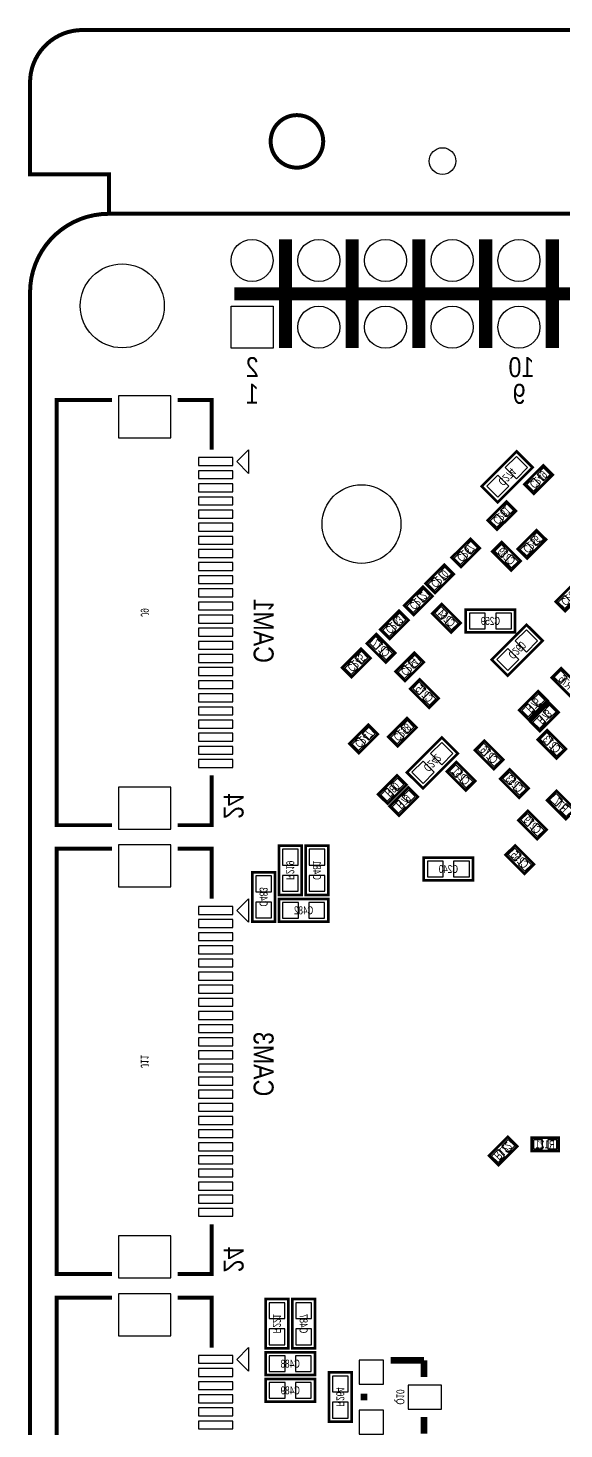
# Model space of a CAD drawing. Extents: x 0 to 125, y -7 to 87.
# Drawn here: x -0.1 to 20.3, y 33.7 to 87.1 of the extents above; entities that cross this region are included whole.
import ezdxf
from ezdxf.enums import TextEntityAlignment as Align

# ---------------------------------------------------------------- set-up
doc = ezdxf.new("R2010")
doc.units = 0
for name, color, linetype in [('BG_OUTLINE', 12, 'CONTINUOUS'), ('BG_SILKSCREEN_BOTTOM', 150, 'CONTINUOUS'), ('PG_SILKSCREEN_BOTTOM', 150, 'CONTINUOUS'), ('PIN_BOTTOM', 202, 'CONTINUOUS'), ('RD_SILKSCREEN_BOTTOM', 150, 'CONTINUOUS')]:
    doc.layers.add(name, color=color, linetype=linetype)

msp = doc.modelspace()

# ---------------------------------------------------------------- linework, layer by layer
at = {"layer": 'BG_OUTLINE', "const_width": 0.1524}
for points in [[(2.999994, 80.000094), (2.999994, 81.500091), (0, 81.500091), (0, 85.000084, -0.414214), (1.999996, 87.00008), (123.000008, 87.00008, -0.414214), (125.000004, 85.000084), (125.000004, 81.500091), (122.00001, 81.500091), (122.00001, 80.000094)], [(11.159998, 82.758077, 1), (9.160002, 82.758077, 1), (11.159998, 82.758077)], [(125.000004, 77.0001), (125.000004, 2.999994, -0.414214), (122.00001, 0), (2.999994, 0, -0.414214), (0, 2.999994), (0, 77.0001, -0.414214), (2.999994, 80.000094), (122.00001, 80.000094, -0.414214), (125.000004, 77.0001)]]:
    msp.add_lwpolyline(points, format="xyb", dxfattribs=at)
at = {"layer": 'PG_SILKSCREEN_BOTTOM'}
for points, const_width in [([(9.721977, 74.882096), (9.721977, 79.022092)], 0.499999), ([(12.261977, 74.882096), (12.261977, 79.022092)], 0.499999), ([(14.801977, 74.882096), (14.801977, 79.022092)], 0.499999), ([(17.341977, 74.882096), (17.341977, 79.022092)], 0.499999), ([(19.881977, 74.882096), (19.881977, 79.022092)], 0.499999), ([(7.781976, 76.952094), (57.581978, 76.952094)], 0.499999), ([(3.115996, 72.909989), (1.016, 72.909989), (1.016, 56.70997), (3.115996, 56.70997)], 0.150012), ([(5.615991, 72.909989), (6.915988, 72.909989), (6.915988, 71.009967)], 0.150012), ([(17.801793, 69.007126), (19.130874, 70.336207), (18.520207, 70.946874), (17.191126, 69.617793), (17.801793, 69.007126)], 0.1016), ([(18.81599, 69.695797), (19.534403, 70.41421), (19.89361, 70.055003), (19.175197, 69.33659), (18.81599, 69.695797)], 0.1016), ([(18.49661, 68.683403), (17.778197, 67.96499), (17.41899, 68.324197), (18.137403, 69.04261), (18.49661, 68.683403)], 0.1016), ([(18.56199, 67.231997), (19.280403, 67.95041), (19.63961, 67.591203), (18.921197, 66.87279), (18.56199, 67.231997)], 0.1016), ([(17.12501, 67.261003), (16.406597, 66.54259), (16.04739, 66.901797), (16.765803, 67.62021), (17.12501, 67.261003)], 0.1016), ([(17.955997, 67.49321), (18.67441, 66.774797), (18.315203, 66.41559), (17.59679, 67.134003), (17.955997, 67.49321)], 0.1016), ([(16.13441, 66.270403), (15.415997, 65.55199), (15.05679, 65.911197), (15.775203, 66.62961), (16.13441, 66.270403)], 0.1016), ([(14.24399, 65.072997), (14.962403, 65.79141), (15.32161, 65.432203), (14.603197, 64.71379), (14.24399, 65.072997)], 0.1016), ([(21.08741, 65.584603), (20.368997, 64.86619), (20.00979, 65.225397), (20.728203, 65.94381), (21.08741, 65.584603)], 0.1016), ([(16.029203, 64.05339), (15.31079, 64.771803), (15.669997, 65.13101), (16.38841, 64.412597), (16.029203, 64.05339)], 0.1016), ([(13.32959, 64.158597), (14.048003, 64.87701), (14.40721, 64.517803), (13.688797, 63.79939), (13.32959, 64.158597)], 0.1016), ([(16.5862, 64.0588), (18.4658, 64.0588), (18.4658, 64.9224), (16.5862, 64.9224), (16.5862, 64.0588)], 0.1016), ([(18.901207, 64.342874), (17.572126, 63.013793), (18.182793, 62.403126), (19.511874, 63.732207), (18.901207, 64.342874)], 0.1016), ([(13.180797, 63.98801), (13.89921, 63.269597), (13.540003, 62.91039), (12.82159, 63.628803), (13.180797, 63.98801)], 0.1016), ([(11.88179, 62.710797), (12.600203, 63.42921), (12.95941, 63.070003), (12.240997, 62.35159), (11.88179, 62.710797)], 0.1016), ([(13.91379, 62.558397), (14.632203, 63.27681), (14.99141, 62.917603), (14.272997, 62.19919), (13.91379, 62.558397)], 0.1016), ([(20.218908, 62.692102), (20.937322, 61.973689), (20.578115, 61.614482), (19.859701, 62.332895), (20.218908, 62.692102)], 0.1016), ([(14.831797, 62.26081), (15.55021, 61.542397), (15.191003, 61.18319), (14.47259, 61.901603), (14.831797, 62.26081)], 0.1016), ([(19.69803, 61.452811), (18.979617, 60.734397), (18.62041, 61.093604), (19.338823, 61.812018), (19.69803, 61.452811)], 0.1016), ([(20.12221, 61.012603), (19.403797, 60.29419), (19.04459, 60.653397), (19.763003, 61.37181), (20.12221, 61.012603)], 0.1016), ([(13.63439, 60.069197), (14.352803, 60.78761), (14.71201, 60.428403), (13.993597, 59.70999), (13.63439, 60.069197)], 0.1016), ([(12.16119, 59.815197), (12.879603, 60.53361), (13.23881, 60.174403), (12.520397, 59.45599), (12.16119, 59.815197)], 0.1016), ([(20.042403, 59.25279), (19.32399, 59.971203), (19.683197, 60.33041), (20.40161, 59.611997), (20.042403, 59.25279)], 0.1016), ([(14.956993, 58.110526), (16.286074, 59.439607), (15.675407, 60.050274), (14.346326, 58.721193), (14.956993, 58.110526)], 0.1016), ([(17.654803, 58.84639), (16.93639, 59.564803), (17.295597, 59.92401), (18.01401, 59.205597), (17.654803, 58.84639)], 0.1016), ([(16.228797, 59.11121), (16.94721, 58.392797), (16.588003, 58.03359), (15.86959, 58.752003), (16.228797, 59.11121)], 0.1016), ([(18.620003, 57.75419), (17.90159, 58.472603), (18.260797, 58.83181), (18.97921, 58.113397), (18.620003, 57.75419)], 0.1016), ([(5.615991, 56.70997), (6.915988, 56.70997), (6.915988, 58.609992)], 0.150012), ([(14.33101, 58.244003), (13.612597, 57.52559), (13.25339, 57.884797), (13.971803, 58.60321), (14.33101, 58.244003)], 0.1016), ([(14.76281, 57.786803), (14.044397, 57.06839), (13.68519, 57.427597), (14.403603, 58.14601), (14.76281, 57.786803)], 0.1016), ([(20.398003, 56.94139), (19.67959, 57.659803), (20.038797, 58.01901), (20.75721, 57.300597), (20.398003, 56.94139)], 0.1016), ([(19.305803, 56.17939), (18.58739, 56.897803), (18.946597, 57.25701), (19.66501, 56.538597), (19.305803, 56.17939)], 0.1016), ([(3.115996, 55.809998), (1.016, 55.809998), (1.016, 39.609979), (3.115996, 39.609979)], 0.150012), ([(5.615991, 55.809998), (6.915988, 55.809998), (6.915988, 53.909976)], 0.150012), ([(9.4742, 55.9308), (9.4742, 54.0512), (10.3378, 54.0512), (10.3378, 55.9308), (9.4742, 55.9308)], 0.1016), ([(10.4902, 55.9308), (10.4902, 54.0512), (11.3538, 54.0512), (11.3538, 55.9308), (10.4902, 55.9308)], 0.1016), ([(16.8656, 55.4736), (14.986, 55.4736), (14.986, 54.61), (16.8656, 54.61), (16.8656, 55.4736)], 0.1016), ([(18.463997, 55.93621), (19.18241, 55.217797), (18.823203, 54.85859), (18.10479, 55.577003), (18.463997, 55.93621)], 0.1016), ([(9.3218, 53.0352), (9.3218, 54.9148), (8.4582, 54.9148), (8.4582, 53.0352), (9.3218, 53.0352)], 0.1016), ([(9.4742, 53.0352), (11.3538, 53.0352), (11.3538, 53.8988), (9.4742, 53.8988), (9.4742, 53.0352)], 0.1016), ([(18.54741, 44.477203), (17.828997, 43.75879), (17.46979, 44.117997), (18.188203, 44.83641), (18.54741, 44.477203)], 0.1016), ([(19.1008, 44.8056), (20.1168, 44.8056), (20.1168, 44.2976), (19.1008, 44.2976), (19.1008, 44.8056)], 0.1016), ([(5.615991, 39.609979), (6.915988, 39.609979), (6.915988, 41.510001)], 0.150012), ([(3.115996, 38.710006), (1.016, 38.710006), (1.016, 22.509988), (3.115996, 22.509988)], 0.150012), ([(5.615991, 38.710006), (6.915988, 38.710006), (6.915988, 36.809985)], 0.150012), ([(8.9662, 38.6588), (8.9662, 36.7792), (9.8298, 36.7792), (9.8298, 38.6588), (8.9662, 38.6588)], 0.1016), ([(9.9822, 38.6588), (9.9822, 36.7792), (10.8458, 36.7792), (10.8458, 38.6588), (9.9822, 38.6588)], 0.1016), ([(8.9662, 35.7632), (10.8458, 35.7632), (10.8458, 36.6268), (8.9662, 36.6268), (8.9662, 35.7632)], 0.1016), ([(14.9987, 36.322), (13.7287, 36.322)], 0.254), ([(14.9987, 35.687), (14.9987, 36.322)], 0.254), ([(12.2428, 33.9852), (12.2428, 35.8648), (11.3792, 35.8648), (11.3792, 33.9852), (12.2428, 33.9852)], 0.1016), ([(8.9662, 34.7472), (10.8458, 34.7472), (10.8458, 35.6108), (8.9662, 35.6108), (8.9662, 34.7472)], 0.1016), ([(12.7127, 34.798), (12.7127, 35.052)], 0.254), ([(14.9987, 34.163), (14.9987, 33.528)], 0.254)]:
    msp.add_lwpolyline(points, dxfattribs=dict(at, const_width=const_width))
for points in [[(8.315985, 71.008977), (8.315985, 70.110985), (7.86699, 70.559981)], [(8.315985, 53.908985), (8.315985, 53.010994), (7.86699, 53.45999)], [(8.315985, 36.808994), (8.315985, 35.911003), (7.86699, 36.359998)]]:
    msp.add_lwpolyline(points, close=True, dxfattribs=at)
at = {"layer": 'PIN_BOTTOM'}
for points in [[(7.651877, 76.482194), (9.252077, 76.482194), (9.252077, 74.881994), (7.651877, 74.881994)], [(5.364988, 73.059925), (3.364992, 73.059925), (3.364992, 71.46003), (5.364988, 71.46003)], [(7.71699, 70.709981), (6.416992, 70.709981), (6.416992, 70.409981), (7.71699, 70.409981)], [(18.090634, 70.330466), (18.514466, 69.906634), (18.938299, 70.330466), (18.514466, 70.754299)], [(7.71699, 70.209981), (6.416992, 70.209981), (6.416992, 69.909982), (7.71699, 69.909982)], [(17.383701, 69.623534), (17.807534, 69.199701), (18.231366, 69.623534), (17.807534, 70.047366)], [(18.912791, 69.680887), (19.160287, 69.433391), (19.407783, 69.680887), (19.160287, 69.928383)], [(19.301817, 70.069913), (19.549313, 69.822417), (19.796809, 70.069913), (19.549313, 70.317409)], [(7.71699, 69.709982), (6.416992, 69.709982), (6.416992, 69.409983), (7.71699, 69.409983)], [(7.71699, 69.209983), (6.416992, 69.209983), (6.416992, 68.909984), (7.71699, 68.909984)], [(18.399809, 68.698313), (18.152313, 68.945809), (17.904817, 68.698313), (18.152313, 68.450817)], [(7.71699, 68.709984), (6.416992, 68.709984), (6.416992, 68.409985), (7.71699, 68.409985)], [(18.010783, 68.309287), (17.763287, 68.556783), (17.515791, 68.309287), (17.763287, 68.061791)], [(7.71699, 68.209985), (6.416992, 68.209985), (6.416992, 67.909986), (7.71699, 67.909986)], [(19.047817, 67.606113), (19.295313, 67.358617), (19.542809, 67.606113), (19.295313, 67.853609)], [(7.71699, 67.709986), (6.416992, 67.709986), (6.416992, 67.409987), (7.71699, 67.409987)], [(17.028209, 67.275913), (16.780713, 67.523409), (16.533217, 67.275913), (16.780713, 67.028417)], [(17.941087, 67.396409), (17.693591, 67.148913), (17.941087, 66.901417), (18.188583, 67.148913)], [(18.658791, 67.217087), (18.906287, 66.969591), (19.153783, 67.217087), (18.906287, 67.464583)], [(7.71699, 67.209987), (6.416992, 67.209987), (6.416992, 66.909988), (7.71699, 66.909988)], [(16.639183, 66.886887), (16.391687, 67.134383), (16.144191, 66.886887), (16.391687, 66.639391)], [(18.330113, 67.007383), (18.082617, 66.759887), (18.330113, 66.512391), (18.577609, 66.759887)], [(7.71699, 66.709988), (6.416992, 66.709988), (6.416992, 66.409989), (7.71699, 66.409989)], [(7.71699, 66.20999), (6.416992, 66.20999), (6.416992, 65.90999), (7.71699, 65.90999)], [(16.037609, 66.285313), (15.790113, 66.532809), (15.542617, 66.285313), (15.790113, 66.037817)], [(7.71699, 65.709991), (6.416992, 65.709991), (6.416992, 65.409991), (7.71699, 65.409991)], [(14.729817, 65.447113), (14.977313, 65.199617), (15.224809, 65.447113), (14.977313, 65.694609)], [(15.648583, 65.896287), (15.401087, 66.143783), (15.153591, 65.896287), (15.401087, 65.648791)], [(7.71699, 65.209992), (6.416992, 65.209992), (6.416992, 64.909992), (7.71699, 64.909992)], [(14.340791, 65.058087), (14.588287, 64.810591), (14.835783, 65.058087), (14.588287, 65.305583)], [(20.601583, 65.210487), (20.354087, 65.457983), (20.106591, 65.210487), (20.354087, 64.962991)], [(7.71699, 64.709967), (6.416992, 64.709967), (6.416992, 64.409968), (7.71699, 64.409968)], [(13.815417, 64.532713), (14.062913, 64.285217), (14.310409, 64.532713), (14.062913, 64.780209)], [(15.655087, 64.539217), (15.902583, 64.786713), (15.655087, 65.034209), (15.407591, 64.786713)], [(16.044113, 64.150191), (16.291609, 64.397687), (16.044113, 64.645183), (15.796617, 64.397687)], [(16.726433, 64.790295), (16.726433, 64.190905), (17.325823, 64.190905), (17.325823, 64.790295)], [(17.726177, 64.790295), (17.726177, 64.190905), (18.325567, 64.190905), (18.325567, 64.790295)], [(7.71699, 64.209968), (6.416992, 64.209968), (6.416992, 63.909969), (7.71699, 63.909969)], [(13.426391, 64.143687), (13.673887, 63.896191), (13.921383, 64.143687), (13.673887, 64.391183)], [(19.319299, 63.726466), (18.895466, 64.150299), (18.471634, 63.726466), (18.895466, 63.302634)], [(7.71699, 63.709969), (6.416992, 63.709969), (6.416992, 63.40997), (7.71699, 63.40997)], [(13.165887, 63.891209), (12.918391, 63.643713), (13.165887, 63.396217), (13.413383, 63.643713)], [(7.71699, 63.20997), (6.416992, 63.20997), (6.416992, 62.909971), (7.71699, 62.909971)], [(12.367617, 63.084913), (12.615113, 62.837417), (12.862609, 63.084913), (12.615113, 63.332409)], [(13.554913, 63.502183), (13.307417, 63.254687), (13.554913, 63.007191), (13.802409, 63.254687)], [(14.399617, 62.932513), (14.647113, 62.685017), (14.894609, 62.932513), (14.647113, 63.180009)], [(18.612366, 63.019534), (18.188534, 63.443366), (17.764701, 63.019534), (18.188534, 62.595701)], [(7.71699, 62.709971), (6.416992, 62.709971), (6.416992, 62.409972), (7.71699, 62.409972)], [(11.978591, 62.695887), (12.226087, 62.448391), (12.473583, 62.695887), (12.226087, 62.943383)], [(14.010591, 62.543487), (14.258087, 62.295991), (14.505583, 62.543487), (14.258087, 62.790983)], [(20.203998, 62.595301), (19.956502, 62.347805), (20.203998, 62.100309), (20.451494, 62.347805)], [(7.71699, 62.209972), (6.416992, 62.209972), (6.416992, 61.909973), (7.71699, 61.909973)], [(14.816887, 62.164009), (14.569391, 61.916513), (14.816887, 61.669017), (15.064383, 61.916513)], [(7.71699, 61.709973), (6.416992, 61.709973), (6.416992, 61.409974), (7.71699, 61.409974)], [(15.205913, 61.774983), (14.958417, 61.527487), (15.205913, 61.279991), (15.453409, 61.527487)], [(19.601229, 61.467721), (19.353733, 61.715216), (19.106237, 61.467721), (19.353733, 61.220225)], [(7.71699, 61.209974), (6.416992, 61.209974), (6.416992, 60.909975), (7.71699, 60.909975)], [(19.212203, 61.078694), (18.964707, 61.32619), (18.717211, 61.078694), (18.964707, 60.831198)], [(19.636383, 60.638487), (19.388887, 60.885983), (19.141391, 60.638487), (19.388887, 60.390991)], [(20.025409, 61.027513), (19.777913, 61.275009), (19.530417, 61.027513), (19.777913, 60.780017)], [(7.71699, 60.709975), (6.416992, 60.709975), (6.416992, 60.409976), (7.71699, 60.409976)], [(12.647017, 60.189313), (12.894513, 59.941817), (13.142009, 60.189313), (12.894513, 60.436809)], [(14.120217, 60.443313), (14.367713, 60.195817), (14.615209, 60.443313), (14.367713, 60.690809)], [(7.71699, 60.209976), (6.416992, 60.209976), (6.416992, 59.909977), (7.71699, 59.909977)], [(12.257991, 59.800287), (12.505487, 59.552791), (12.752983, 59.800287), (12.505487, 60.047783)], [(13.731191, 60.054287), (13.978687, 59.806791), (14.226183, 60.054287), (13.978687, 60.301783)], [(15.245834, 59.433866), (15.669666, 59.010034), (16.093499, 59.433866), (15.669666, 59.857699)], [(17.280687, 59.332217), (17.528183, 59.579713), (17.280687, 59.827209), (17.033191, 59.579713)], [(19.668287, 59.738617), (19.915783, 59.986113), (19.668287, 60.233609), (19.420791, 59.986113)], [(20.057313, 59.349591), (20.304809, 59.597087), (20.057313, 59.844583), (19.809817, 59.597087)], [(7.71699, 59.709977), (6.416992, 59.709977), (6.416992, 59.409978), (7.71699, 59.409978)], [(17.669713, 58.943191), (17.917209, 59.190687), (17.669713, 59.438183), (17.422217, 59.190687)], [(7.71699, 59.209978), (6.416992, 59.209978), (6.416992, 58.909979), (7.71699, 58.909979)], [(14.538901, 58.726934), (14.962734, 58.303101), (15.386566, 58.726934), (14.962734, 59.150766)], [(16.213887, 59.014409), (15.966391, 58.766913), (16.213887, 58.519417), (16.461383, 58.766913)], [(18.245887, 58.240017), (18.493383, 58.487513), (18.245887, 58.735009), (17.998391, 58.487513)], [(14.234209, 58.258913), (13.986713, 58.506409), (13.739217, 58.258913), (13.986713, 58.011417)], [(16.602913, 58.625383), (16.355417, 58.377887), (16.602913, 58.130391), (16.850409, 58.377887)], [(18.634913, 57.850991), (18.882409, 58.098487), (18.634913, 58.345983), (18.387417, 58.098487)], [(5.364988, 58.159929), (3.364992, 58.159929), (3.364992, 56.560034), (5.364988, 56.560034)], [(13.845183, 57.869887), (13.597687, 58.117383), (13.350191, 57.869887), (13.597687, 57.622391)], [(14.276983, 57.412687), (14.029487, 57.660183), (13.781991, 57.412687), (14.029487, 57.165191)], [(14.666009, 57.801713), (14.418513, 58.049209), (14.171017, 57.801713), (14.418513, 57.554217)], [(20.023887, 57.427217), (20.271383, 57.674713), (20.023887, 57.922209), (19.776391, 57.674713)], [(18.931687, 56.665217), (19.179183, 56.912713), (18.931687, 57.160209), (18.684191, 56.912713)], [(20.412913, 57.038191), (20.660409, 57.285687), (20.412913, 57.533183), (20.165417, 57.285687)], [(19.320713, 56.276191), (19.568209, 56.523687), (19.320713, 56.771183), (19.073217, 56.523687)], [(5.364988, 55.959934), (3.364992, 55.959934), (3.364992, 54.360039), (5.364988, 54.360039)], [(10.205695, 55.790567), (9.606305, 55.790567), (9.606305, 55.191177), (10.205695, 55.191177)], [(11.221695, 55.790567), (10.622305, 55.790567), (10.622305, 55.191177), (11.221695, 55.191177)], [(18.449087, 55.839409), (18.201591, 55.591913), (18.449087, 55.344417), (18.696583, 55.591913)], [(15.725623, 54.742105), (15.725623, 55.341495), (15.126233, 55.341495), (15.126233, 54.742105)], [(16.725367, 54.742105), (16.725367, 55.341495), (16.125977, 55.341495), (16.125977, 54.742105)], [(18.838113, 55.450383), (18.590617, 55.202887), (18.838113, 54.955391), (19.085609, 55.202887)], [(8.590305, 54.175177), (9.189695, 54.175177), (9.189695, 54.774567), (8.590305, 54.774567)], [(10.205695, 54.790823), (9.606305, 54.790823), (9.606305, 54.191433), (10.205695, 54.191433)], [(11.221695, 54.790823), (10.622305, 54.790823), (10.622305, 54.191433), (11.221695, 54.191433)], [(7.71699, 53.609989), (6.416992, 53.609989), (6.416992, 53.30999), (7.71699, 53.30999)], [(8.590305, 53.175433), (9.189695, 53.175433), (9.189695, 53.774823), (8.590305, 53.774823)], [(9.614433, 53.766695), (9.614433, 53.167305), (10.213823, 53.167305), (10.213823, 53.766695)], [(10.614177, 53.766695), (10.614177, 53.167305), (11.213567, 53.167305), (11.213567, 53.766695)], [(7.71699, 53.10999), (6.416992, 53.10999), (6.416992, 52.809991), (7.71699, 52.809991)], [(7.71699, 52.609991), (6.416992, 52.609991), (6.416992, 52.309992), (7.71699, 52.309992)], [(7.71699, 52.109992), (6.416992, 52.109992), (6.416992, 51.809993), (7.71699, 51.809993)], [(7.71699, 51.609993), (6.416992, 51.609993), (6.416992, 51.309994), (7.71699, 51.309994)], [(7.71699, 51.109994), (6.416992, 51.109994), (6.416992, 50.809995), (7.71699, 50.809995)], [(7.71699, 50.609995), (6.416992, 50.609995), (6.416992, 50.309996), (7.71699, 50.309996)], [(7.71699, 50.109996), (6.416992, 50.109996), (6.416992, 49.809997), (7.71699, 49.809997)], [(7.71699, 49.609997), (6.416992, 49.609997), (6.416992, 49.309998), (7.71699, 49.309998)], [(7.71699, 49.109998), (6.416992, 49.109998), (6.416992, 48.809999), (7.71699, 48.809999)], [(7.71699, 48.609999), (6.416992, 48.609999), (6.416992, 48.31), (7.71699, 48.31)], [(7.71699, 48.11), (6.416992, 48.11), (6.416992, 47.810001), (7.71699, 47.810001)], [(7.71699, 47.609976), (6.416992, 47.609976), (6.416992, 47.309976), (7.71699, 47.309976)], [(7.71699, 47.109977), (6.416992, 47.109977), (6.416992, 46.809977), (7.71699, 46.809977)], [(7.71699, 46.609978), (6.416992, 46.609978), (6.416992, 46.309979), (7.71699, 46.309979)], [(7.71699, 46.109979), (6.416992, 46.109979), (6.416992, 45.809979), (7.71699, 45.809979)], [(7.71699, 45.60998), (6.416992, 45.60998), (6.416992, 45.309981), (7.71699, 45.309981)], [(7.71699, 45.109981), (6.416992, 45.109981), (6.416992, 44.809981), (7.71699, 44.809981)], [(7.71699, 44.609982), (6.416992, 44.609982), (6.416992, 44.309982), (7.71699, 44.309982)], [(18.061583, 44.103087), (17.814087, 44.350583), (17.566591, 44.103087), (17.814087, 43.855591)], [(18.450609, 44.492113), (18.203113, 44.739609), (17.955617, 44.492113), (18.203113, 44.244617)], [(19.158712, 44.726606), (19.158712, 44.376594), (19.508724, 44.376594), (19.508724, 44.726606)], [(19.708876, 44.726606), (19.708876, 44.376594), (20.058888, 44.376594), (20.058888, 44.726606)], [(7.71699, 44.109983), (6.416992, 44.109983), (6.416992, 43.809984), (7.71699, 43.809984)], [(7.71699, 43.609984), (6.416992, 43.609984), (6.416992, 43.309984), (7.71699, 43.309984)], [(7.71699, 43.109985), (6.416992, 43.109985), (6.416992, 42.809985), (7.71699, 42.809985)], [(7.71699, 42.609986), (6.416992, 42.609986), (6.416992, 42.309986), (7.71699, 42.309986)], [(7.71699, 42.109987), (6.416992, 42.109987), (6.416992, 41.809987), (7.71699, 41.809987)], [(5.364988, 41.059938), (3.364992, 41.059938), (3.364992, 39.460043), (5.364988, 39.460043)], [(5.364988, 38.859943), (3.364992, 38.859943), (3.364992, 37.260047), (5.364988, 37.260047)], [(9.697695, 38.518567), (9.098305, 38.518567), (9.098305, 37.919177), (9.697695, 37.919177)], [(10.713695, 38.518567), (10.114305, 38.518567), (10.114305, 37.919177), (10.713695, 37.919177)], [(9.697695, 37.518823), (9.098305, 37.518823), (9.098305, 36.919433), (9.697695, 36.919433)], [(10.713695, 37.518823), (10.114305, 37.518823), (10.114305, 36.919433), (10.713695, 36.919433)], [(7.71699, 36.509998), (6.416992, 36.509998), (6.416992, 36.209999), (7.71699, 36.209999)], [(9.106433, 36.494695), (9.106433, 35.895305), (9.705823, 35.895305), (9.705823, 36.494695)], [(10.106177, 36.494695), (10.106177, 35.895305), (10.705567, 35.895305), (10.705567, 36.494695)], [(12.5349, 35.4203), (13.4493, 35.4203), (13.4493, 36.3347), (12.5349, 36.3347)], [(7.71699, 36.009999), (6.416992, 36.009999), (6.416992, 35.71), (7.71699, 35.71)], [(7.71699, 35.51), (6.416992, 35.51), (6.416992, 35.210001), (7.71699, 35.210001)], [(9.106433, 35.478695), (9.106433, 34.879305), (9.705823, 34.879305), (9.705823, 35.478695)], [(10.106177, 35.478695), (10.106177, 34.879305), (10.705567, 34.879305), (10.705567, 35.478695)], [(11.511305, 35.125177), (12.110695, 35.125177), (12.110695, 35.724567), (11.511305, 35.724567)], [(14.3891, 34.4678), (15.6591, 34.4678), (15.6591, 35.3822), (14.3891, 35.3822)], [(7.71699, 35.010001), (6.416992, 35.010001), (6.416992, 34.710002), (7.71699, 34.710002)], [(11.511305, 34.125433), (12.110695, 34.125433), (12.110695, 34.724823), (11.511305, 34.724823)], [(7.71699, 34.510002), (6.416992, 34.510002), (6.416992, 34.210003), (7.71699, 34.210003)], [(12.5349, 33.5153), (13.4493, 33.5153), (13.4493, 34.4297), (12.5349, 34.4297)], [(7.71699, 34.010003), (6.416992, 34.010003), (6.416992, 33.710004), (7.71699, 33.710004)]]:
    msp.add_lwpolyline(points, close=True, dxfattribs=at)
for centre, radius in [((15.699994, 82.008091), 0.508), ((8.451977, 78.222094), 0.8001), ((10.991977, 78.222094), 0.8001), ((13.531977, 78.222094), 0.8001), ((16.071977, 78.222094), 0.8001), ((18.611977, 78.222094), 0.8001), ((3.507994, 76.4921), 1.599997), ((10.991977, 75.682094), 0.8001), ((13.531977, 75.682094), 0.8001), ((16.071977, 75.682094), 0.8001), ((18.611977, 75.682094), 0.8001), ((12.618314, 68.180712), 1.499997)]:
    msp.add_circle(centre, radius, dxfattribs=at)

# ---------------------------------------------------------------- texts
at = {"layer": 'BG_SILKSCREEN_BOTTOM', "text_generation_flag": 2, "width": 0.866667}
for s, p in [('2', (8.705977, 73.777094)), ('10', (19.196177, 73.777094)), ('1', (8.705977, 72.761094)), ('9', (18.865977, 72.761094))]:
    msp.add_text(s, height=0.762, dxfattribs=at).set_placement(p)
for s, p in [('CAM1', (8.509, 62.8904)), ('CAM3', (8.509, 46.3804))]:
    msp.add_text(s, height=0.762, rotation=270, dxfattribs=at).set_placement(p)
at = {"layer": 'PG_SILKSCREEN_BOTTOM', "text_generation_flag": 2, "width": 0.866667}
for p in [(7.366, 56.9468), (7.366, 39.6748)]:
    msp.add_text('24', height=0.762, rotation=270, dxfattribs=at).set_placement(p)
at = {"layer": 'RD_SILKSCREEN_BOTTOM', "text_generation_flag": 2, "width": 0.75}
for s, rotation, p in [('C274', 225, (18.053456, 70.084975)), ('C249', 225, (19.247256, 69.983375)), ('C281', 225, (17.850256, 68.611775)), ('C267', 225, (16.478656, 67.189375)), ('C239', 315, (18.027548, 66.846933)), ('C256', 225, (18.993256, 67.519575)), ('C270', 225, (15.488056, 66.198775)), ('C266', 225, (20.441056, 65.512975)), ('C272', 225, (14.675256, 65.360575)), ('J9', 270, (4.213606, 64.810335)), ('C263', 225, (13.760856, 64.446175)), ('C264', 315, (15.741548, 64.484733)), ('C277', 315, (13.252348, 63.341733)), ('C260', 225, (18.434456, 63.480975)), ('C245', 225, (12.313056, 62.998375)), ('C254', 225, (14.345056, 62.845975)), ('C275', 315, (14.903348, 61.614533)), ('R76', 315, (20.29046, 62.045825)), ('R75', 225, (19.051676, 61.381183)), ('R73', 225, (19.475856, 60.940975)), ('C258', 225, (14.065656, 60.356775)), ('C247', 225, (12.592456, 60.102775)), ('C273', 315, (19.754748, 59.684133)), ('C242', 225, (15.208656, 59.188375)), ('C276', 315, (17.367148, 59.277733)), ('C251', 315, (16.300348, 58.464933)), ('R80', 225, (13.684656, 58.172375)), ('C253', 315, (18.332348, 58.185533)), ('R79', 225, (14.116456, 57.715175)), ('R77', 315, (20.110348, 57.372733)), ('C279', 315, (19.018148, 56.610733)), ('C255', 315, (18.535548, 55.289933)), ('R219', 270, (9.7536, 54.991356)), ('C481', 270, (10.7696, 54.991356)), ('C483', 270, (8.7376, 53.975356)), ('J11', 270, (4.213606, 47.710344)), ('R122', 225, (17.901056, 44.405575)), ('R221', 270, (9.2456, 37.719356)), ('C487', 270, (10.2616, 37.719356)), ('R264', 270, (11.6586, 34.925356)), ('Q10', 270, (13.9446, 34.925356))]:
    msp.add_text(s, height=0.3048, rotation=rotation, dxfattribs=at).set_placement(p, align=Align.CENTER)
for s, p in [('C259', (17.526, 64.3382)), ('C240', (15.9258, 54.8894)), ('C482', (10.414, 53.3146)), ('R121', (19.6088, 44.3992)), ('C488', (9.906, 36.0426)), ('C489', (9.906, 35.0266))]:
    msp.add_text(s, height=0.3048, dxfattribs=at).set_placement(p, align=Align.CENTER)

doc.saveas('drawing.dxf')
